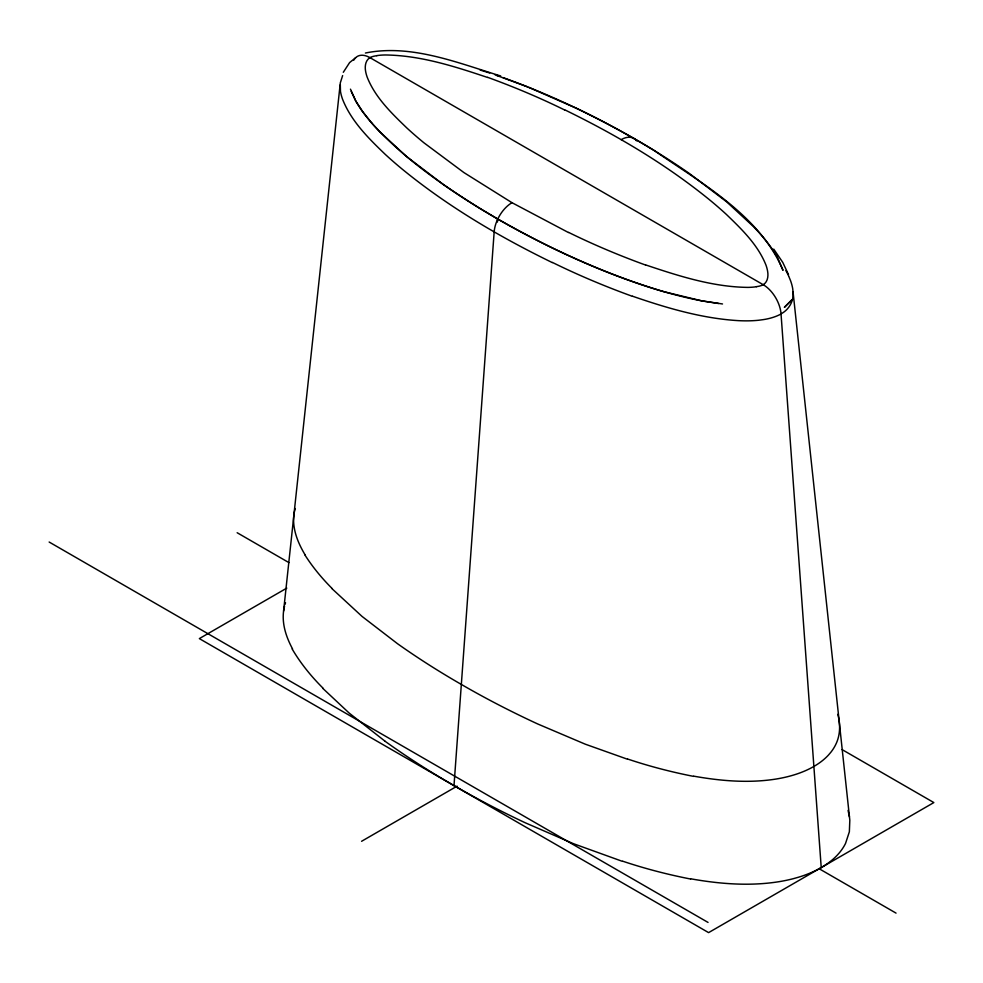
<?xml version="1.0" encoding="UTF-8"?>
<svg xmlns="http://www.w3.org/2000/svg" width="983" height="983" viewBox="0 0 983 983"><rect width="100%" height="100%" fill="white"/><g stroke="black" fill="none" stroke-linecap="round" stroke-linejoin="round"><path stroke-width="1.47" d="M342.637 75.58L340.253 83.039L340.474 91.431A119.938 69.252 0 0 0 342.084 97.833A143.727 82.977 0 0 0 342.551 99.222C351.214 121.253 368.625 138.419 385.373 154.491A601.326 347.159 0 0 0 403.386 170.096C448.826 207.081 499.72 236.952 552.274 262.584M622.509 861.391L573.519 843.709L525.315 822.808A929.07 536.386 0 0 1 453.999 785.589L494.166 231.865A25.325 14.622 -60 0 1 511.996 202.695L568.444 232.529M497.435 222.035L497.656 218.976L479.36 208.089A855.382 493.847 0 0 1 461.187 196.588A816.468 471.385 0 0 1 443.419 184.595L406.581 156.555L379.77 131.796A397.71 229.617 0 0 1 371.623 122.9M292.553 648.915C286.336 637.426 281.851 624.279 283.583 611.057L340.093 84.882M283.583 611.057L284.542 606.081M295.244 508.518C290.943 522.673 295.637 537.726 302.481 550.271A263.063 151.874 0 0 0 305.258 555.112M284.996 604.41L285.537 602.751M343.3 72.3L349.604 62.593L355.588 57.764M690.73 878.802C719.875 884 749.931 886.396 779.31 881.64A102.502 59.177 0 0 0 793.465 878.642L798.97 877.082A94.049 54.298 0 0 0 819.011 868.825L823.349 866.318A94.049 54.298 0 0 0 837.651 854.743L839.052 853.17A101.851 58.808 0 0 0 845.552 843.402L849.361 831.778L849.816 820.215L792.703 288.67A119.938 69.252 0 0 0 791.094 282.268A143.727 82.99 0 0 0 790.627 280.88L788.784 276.346M821.223 867.596L781.03 313.86A25.325 14.622 60 0 0 763.189 284.689L370.001 57.678C365.369 60.307 364.705 66.439 365.59 71.181A100.745 58.169 0 0 0 367.273 77.387C375.297 97.55 391.467 113.119 406.765 127.888A576.714 332.954 0 0 0 424.005 142.854L463.902 172.566L511.996 202.695M763.189 284.689C767.809 282.06 768.485 275.928 767.6 271.173A100.745 58.169 0 0 0 765.917 264.968C757.893 244.816 741.723 229.236 726.425 214.466A576.714 332.954 0 0 0 709.173 199.512C665.073 163.669 615.727 134.696 564.746 109.826M781.03 313.86C788.968 309.719 794.067 300.823 793.072 291.853M286.79 588.117L199.34 638.606L708.596 932.621L933.85 802.57L842.099 749.599M361.584 841.288L457.12 786.13M365.418 53.021C411.213 43.744 457.611 62.863 500.679 75.961M376.759 55.626L379.008 55.331A41.716 24.084 0 0 1 385.238 54.974C420.417 55.367 454.502 66.377 487.531 77.448M756.431 286.729L754.182 287.024A41.716 24.084 0 0 1 747.952 287.392C712.773 286.999 678.688 275.99 645.659 264.918M722.517 303.968L701.96 300.896L664.078 291.742A397.71 229.617 0 0 1 648.669 287.036C596.017 270.018 545.651 246.377 497.656 218.976A874.538 504.918 0 0 1 479.36 208.089C440.507 183.809 402.379 157.182 371.623 122.9A319.487 184.448 0 0 1 362.58 111.583A239.176 138.087 0 0 1 355.772 101.028L350.452 89.158M718.634 303.514L701.96 300.896A239.176 138.087 0 0 1 683.701 296.952A319.487 184.448 0 0 1 664.09 291.742C627.363 280.978 591.791 266.651 557.226 250.296A816.468 471.385 0 0 1 536.448 240.036A855.382 493.847 0 0 1 516.517 229.543A874.538 504.918 0 0 1 497.656 218.976M693.752 776.165C720.969 781.006 749.021 783.402 776.459 778.978A91.394 52.763 0 0 0 791.684 775.599L794.104 774.887A83.616 48.278 0 0 0 811.909 767.551L815.779 765.315A83.616 48.278 0 0 0 828.472 755.042L830.893 752.216A92.046 53.143 0 0 0 835.575 744.844C840.354 735.468 840.576 724.336 837.786 714.334M480.122 70.039L489.767 73.025M627.449 759.208L585.266 744.18L537.738 723.98A913.072 527.158 0 0 1 461.359 684.438A918.491 530.292 0 0 1 397.525 643.718L362.039 616.415L331.849 588.547M495.051 74.806L497.717 75.728M632.487 296.202C666.843 308.048 702.267 318.541 738.761 320.667A87.966 50.784 0 0 0 748.763 320.839A66.795 38.558 0 0 0 758.815 320.225L763.041 319.659A40.463 23.346 0 0 0 781.153 313.933M496.882 75.531L527.404 86.799M503.05 77.608C555.665 96.481 606.081 121.265 653.83 150.276A855.382 493.847 0 0 1 672.003 161.777A816.468 471.385 0 0 1 689.771 173.77L726.609 201.81L753.42 226.569A397.71 229.617 0 0 1 761.567 235.465A319.487 184.448 0 0 1 770.598 246.782A239.176 138.087 0 0 1 777.418 257.337M528.756 87.352L575.964 108.069A816.468 471.385 0 0 1 596.742 118.329A855.382 493.847 0 0 1 616.66 128.822A874.538 504.918 0 0 1 653.781 150.239C701.112 183.084 759.367 214.81 783.07 270.3M237.149 532.725L288.953 562.632M818.986 868.64L896.041 913.121M49.15 542.026L708.043 922.423M384.783 741.01L349.149 713.056L322.719 688.297M371.623 122.9L362.592 111.57L355.785 101.028L351.238 91.407M773.732 249.104L782.763 262.4L788.489 274.576M785.921 270.681L786.523 271.775M786.818 272.328L787.629 273.913M787.862 274.392L788.563 275.854M777.406 257.337L782.714 269.821M848.059 810.385L849.435 816.934M690.594 879.023A374.609 216.272 0 0 1 622.706 861.194M454.011 785.589A923.664 533.265 0 0 1 384.746 741.022M323.051 688.186A374.609 216.272 0 0 1 292.16 648.989M693.629 776.386A364.619 210.509 0 0 1 627.645 759.023M332.094 588.473A374.781 216.371 0 0 1 305.037 555.162M353.831 60.123A25.325 14.622 60 0 1 370.001 57.678M369.891 57.604A15.212 8.786 0 0 1 376.796 55.712M763.287 284.751A15.212 8.786 0 0 1 756.394 286.643M621.182 139.66A25.325 14.622 -60 0 1 636.554 140.852M487.654 77.338A659.581 380.802 0 0 1 564.574 109.949M632.364 296.313A685.053 395.51 0 0 1 552.458 262.461M645.536 265.029A659.581 380.802 0 0 1 568.616 232.406M791.88 299.84L784.471 307.249L791.88 299.84"/></g></svg>
